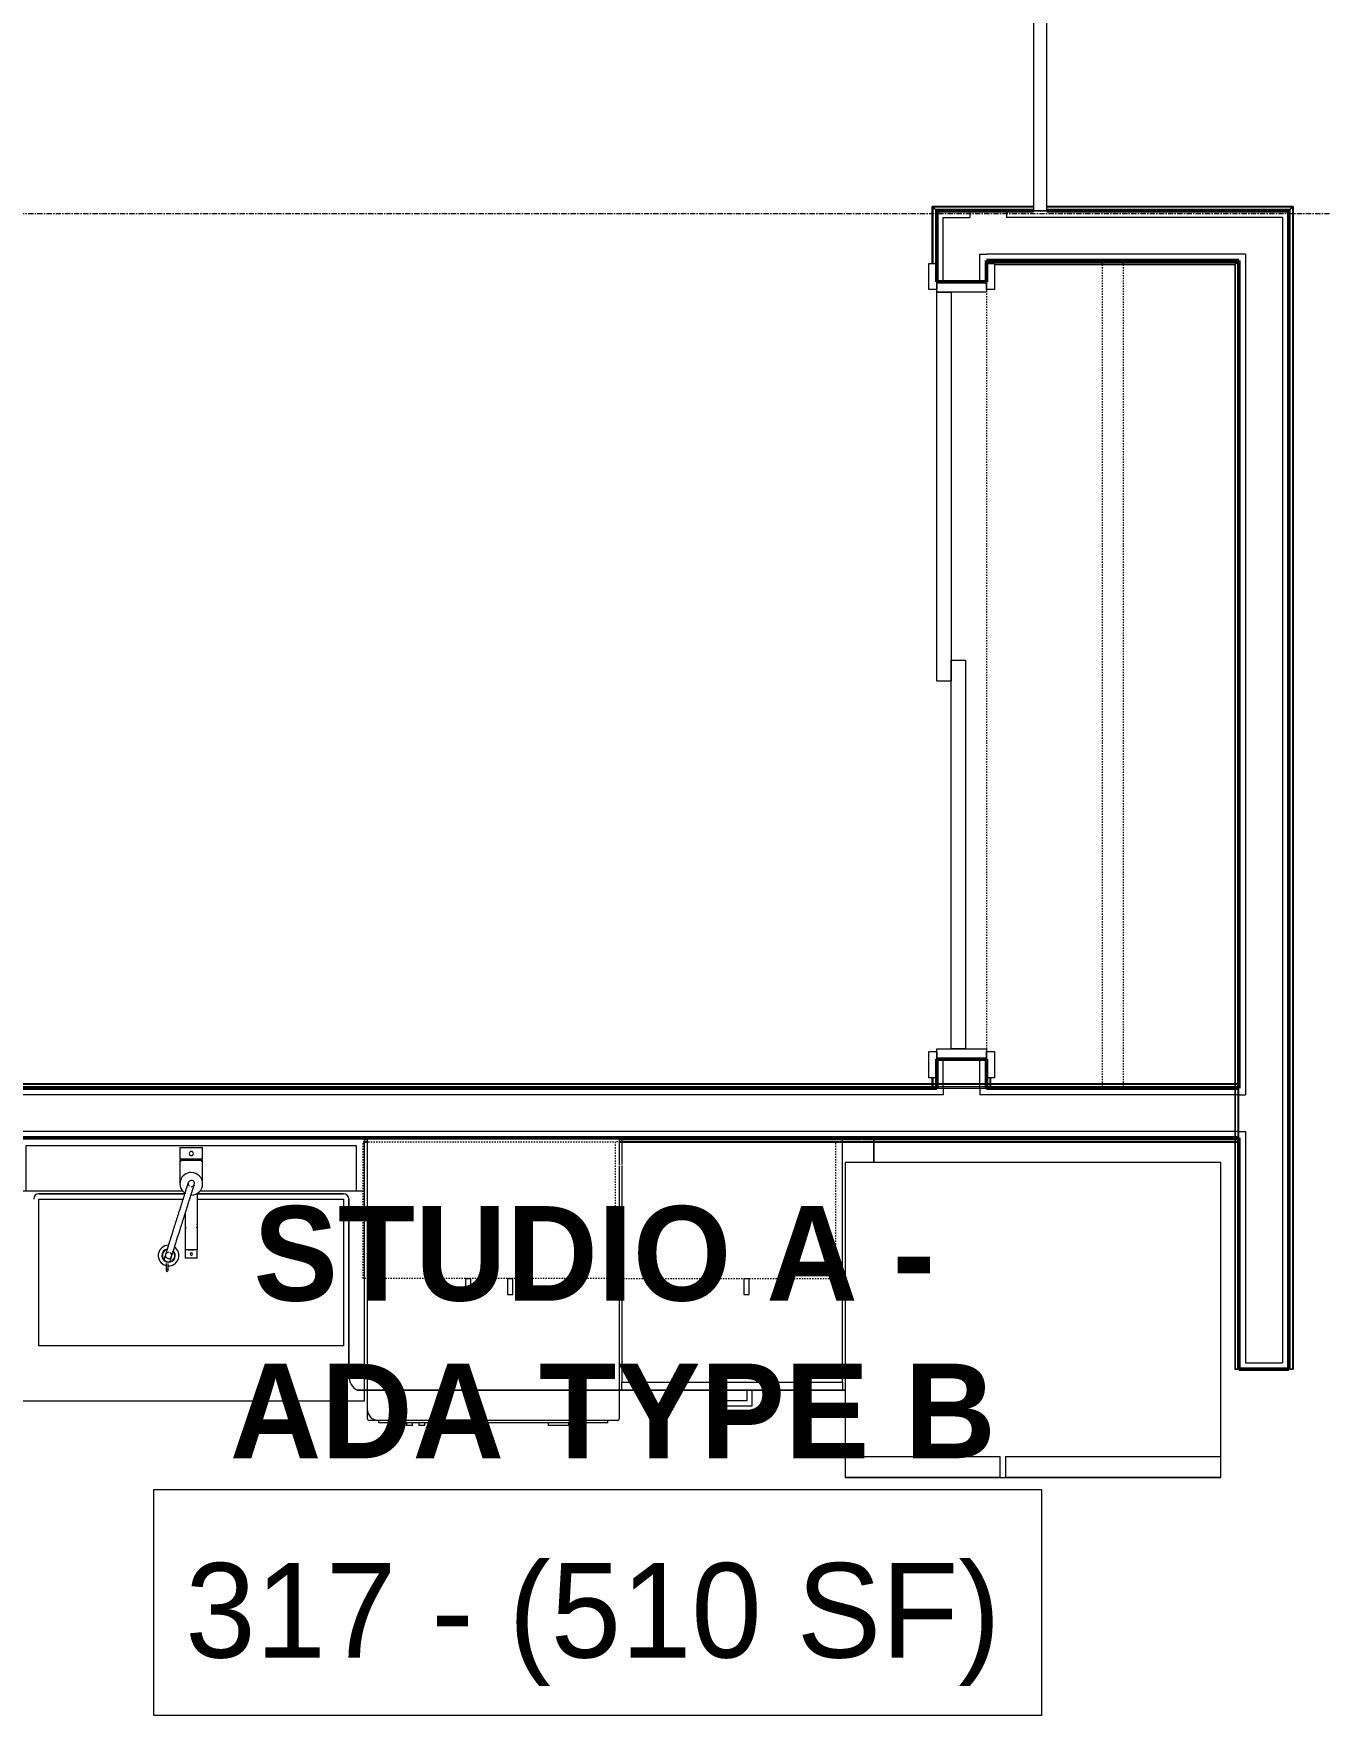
# Model space of a CAD drawing. Header units: inches. Extents: x -4235 to -464, y 9767 to 12347.
# Drawn here: x -3364.2 to -3241.8, y 11392.3 to 11552.3 of the extents above; entities that cross this region are included whole.
import ezdxf

# ---------------------------------------------------------------- set-up
doc = ezdxf.new("R2010")
doc.units = ezdxf.units.IN
doc.header["$MEASUREMENT"] = 0
doc.linetypes.add('Dash', pattern=[0.25, 0.125, -0.125])
doc.linetypes.add('Grid Line 1_2_', pattern=[0.875, 0.5, -0.125, 0.125, -0.125])
for name, color, linetype, lineweight in [('0-1', 170, 'Continuous', 5), ('0-2', 10, 'Continuous', 9), ('A-AREA-IDEN', 2, 'Continuous', 9), ('A-DOOR-1', 7, 'Continuous', 9), ('A-DOOR-2', 130, 'Continuous', 20), ('A-DOOR-3', 250, 'Continuous', 50), ('A-DOOR-FRAM-1', 130, 'Continuous', 20), ('A-WALL-1', 250, 'Continuous', 50), ('A-WALL-2', 50, 'Continuous', 13), ('A-WALL-3', 10, 'Continuous', 9), ('A-WALL-4', 254, 'Continuous', 9), ('A-WALL-5', 7, 'Continuous', 9), ('A-WALL-6', 113, 'Continuous', 9), ('P-SANR-FIXT-1', 7, 'Continuous', 9), ('P-SANR-FIXT-2', 254, 'Continuous', 9), ('Q-CASE-1', 254, 'Continuous', 9), ('Q-CASE-2', 7, 'Continuous', 9), ('Q-CASE-3', 7, 'Dash', 9), ('Q-CASE-4', 10, 'Continuous', 9), ('Q-CASE-HDLN-1', 7, 'Dash', 9), ('Q-SPCQ-1', 7, 'Continuous', 9), ('Q-SPCQ-2', 10, 'Continuous', 9), ('Q-SPCQ-3', 254, 'Continuous', 9), ('S-GRID-1', 1, 'Grid Line 1_2_', 9)]:
    doc.layers.add(name, color=color, linetype=linetype, lineweight=lineweight)
doc.styles.add('Century Gothic', font='ufonts.com_century-gothic.ttf', dxfattribs={"height": 9})
doc.styles.add('Century Gothic_B', font='GOTHICB.TTF', dxfattribs={"height": 9})

# ---------------------------------------------------------------- blocks, each defined once
blk = doc.blocks.new('Basic Wall _ INT - W4BØF - _5_8 GYP - 2X4 WOOD_BATT_ - 5_8 GYP_ - ___-3182357-BACKGROUND - 3RD FLOOR')
at = {"layer": 'A-WALL-3'}
for p, q in [((-3273.45, 11530.72), (-3273.47, 11530.74)), ((-3273.27, 11530.54), (-3273.33, 11530.6)), ((-3273.21, 11530.48), (-3273.27, 11530.53)), ((-3273.12, 11452.3), (-3273.12, 11452.4)), ((-3273.12, 11452.2), (-3273.12, 11452.28)), ((-3273.12, 11452.14), (-3273.12, 11452.19)), ((-3273.47, 11451.99), (-3273.45, 11451.99)), ((-3273.39, 11451.99), (-3273.41, 11451.99)), ((-3273.35, 11451.99), (-3273.39, 11451.99)), ((-3273.33, 11451.99), (-3273.35, 11451.99)), ((-3273.33, 11451.99), (-3273.27, 11451.99)), ((-3273.06, 11451.99), (-3273.33, 11451.99)), ((-3273.27, 11451.99), (-3273.12, 11451.99)), ((-3273.12, 11451.99), (-3273.06, 11451.99))]:
    blk.add_line(p, q, dxfattribs=at)
at = {"layer": 'A-WALL-4'}
for p, q in [((-3273.47, 11530.74), (-3273.47, 11530.48)), ((-3273.47, 11452.98), (-3273.47, 11451.99)), ((-3273.12, 11452.4), (-3273.12, 11452.98)), ((-3273.06, 11452.3), (-3273.06, 11452.4)), ((-3273.06, 11452.2), (-3273.06, 11452.28)), ((-3273.06, 11452.14), (-3273.06, 11452.19)), ((-3273.43, 11451.99), (-3273.47, 11451.99)), ((-3273.41, 11451.99), (-3273.43, 11451.99))]:
    blk.add_line(p, q, dxfattribs=at)
at = {"layer": 'A-WALL-5'}
for p, q in [((-3273.35, 11530.48), (-3273.35, 11530.61)), ((-3273.35, 11451.99), (-3273.35, 11452.98)), ((-3273.06, 11452.4), (-3273.06, 11452.98))]:
    blk.add_line(p, q, dxfattribs=at)
at = {"layer": 'A-WALL-5', "flags": 128}
for points in [[(-3273.43, 11530.7), (-3273.41, 11530.68), (-3273.39, 11530.66), (-3273.37, 11530.64), (-3273.36, 11530.63), (-3273.35, 11530.62), (-3273.35, 11530.61)], [(-3273.35, 11530.61), (-3273.33, 11530.59), (-3273.27, 11530.54), (-3273.21, 11530.48)]]:
    blk.add_lwpolyline(points, dxfattribs=at)
blk = doc.blocks.new('Basic Wall _ INT - W4BØF - _5_8 GYP - 2X4 WOOD_BATT_ - 5_8 GYP_ - ___-3182358-BACKGROUND - 3RD FLOOR')
at = {"layer": 'A-WALL-3'}
for p, q in [((-3278.57, 11535.84), (-3278.64, 11535.9)), ((-3278.43, 11535.7), (-3278.57, 11535.84)), ((-3278.36, 11535.63), (-3278.42, 11535.69)), ((-3278.22, 11535.49), (-3278.25, 11535.51)), ((-3278.22, 11530.48), (-3278.22, 11528.73)), ((-3278.57, 11452.3), (-3278.57, 11452.4)), ((-3278.57, 11452.21), (-3278.57, 11452.28)), ((-3278.57, 11452.14), (-3278.57, 11452.19)), ((-3278.35, 11451.99), (-3278.64, 11451.99)), ((-3278.64, 11451.99), (-3278.57, 11451.99)), ((-3278.57, 11451.99), (-3278.43, 11451.99)), ((-3278.42, 11451.99), (-3278.36, 11451.99)), ((-3278.34, 11451.99), (-3278.35, 11451.99)), ((-3278.29, 11451.99), (-3278.34, 11451.99)), ((-3278.25, 11451.99), (-3278.22, 11451.99))]:
    blk.add_line(p, q, dxfattribs=at)
at = {"layer": 'A-WALL-4'}
for p, q in [((-3278.57, 11530.48), (-3278.57, 11535.84)), ((-3278.22, 11535.49), (-3278.22, 11530.48)), ((-3278.64, 11452.3), (-3278.64, 11452.4)), ((-3278.64, 11452.21), (-3278.64, 11452.28)), ((-3278.64, 11452.14), (-3278.64, 11452.19)), ((-3278.57, 11452.4), (-3278.57, 11452.98)), ((-3278.22, 11452.98), (-3278.22, 11451.99)), ((-3278.26, 11451.99), (-3278.29, 11451.99)), ((-3278.22, 11451.99), (-3278.26, 11451.99))]:
    blk.add_line(p, q, dxfattribs=at)
at = {"layer": 'A-WALL-5'}
for p, q in [((-3278.64, 11530.48), (-3278.64, 11535.9)), ((-3278.35, 11535.61), (-3278.35, 11530.48)), ((-3278.64, 11452.4), (-3278.64, 11452.98)), ((-3278.35, 11452.98), (-3278.35, 11451.99))]:
    blk.add_line(p, q, dxfattribs=at)
at = {"layer": 'A-WALL-5', "flags": 128}
for points in [[(-3278.64, 11535.9), (-3278.52, 11535.78), (-3278.42, 11535.69), (-3278.37, 11535.63), (-3278.35, 11535.61)], [(-3278.35, 11535.61), (-3278.34, 11535.61), (-3278.34, 11535.6), (-3278.32, 11535.59), (-3278.31, 11535.57), (-3278.29, 11535.55), (-3278.26, 11535.53)]]:
    blk.add_lwpolyline(points, dxfattribs=at)
blk = doc.blocks.new('SLIDING - FLUSH - 6-0 x 6-8-3203588-BACKGROUND - 3RD FLOOR')
at = {"layer": 'A-DOOR-1'}
for p, q in [((-38.75, 3.25), (-36.25, 3.25)), ((-38.75, 2.5), (-38.75, 3.25)), ((-36.25, 3.25), (-36.25, 2.5)), ((36.25, 3.25), (38.75, 3.25)), ((36.25, 2.5), (36.25, 3.25)), ((38.75, 3.25), (38.75, 2.5)), ((-36.25, 2.5), (-38.75, 2.5)), ((38.75, 2.5), (36.25, 2.5)), ((-38.75, -2.25), (-36.25, -2.25)), ((-38.75, -3), (-38.75, -2.25)), ((-36.25, -3), (-38.75, -3)), ((-36.25, -2.25), (-36.25, -3)), ((36.25, -2.25), (38.75, -2.25)), ((36.25, -3), (36.25, -2.25)), ((38.75, -3), (36.25, -3)), ((38.75, -2.25), (38.75, -3))]:
    blk.add_line(p, q, dxfattribs=at)
at = {"layer": 'A-DOOR-2'}
for p, q in [((-1, -0.875), (-1, 0.5)), ((-1, 0.5), (36, 0.5)), ((36, 0.5), (36, -0.875)), ((-36, -2.25), (-36, -0.875)), ((-36, -0.875), (1, -0.875)), ((36, -0.875), (-1, -0.875)), ((1, -0.875), (1, -2.25)), ((1, -2.25), (-36, -2.25))]:
    blk.add_line(p, q, dxfattribs=at)
at = {"layer": 'A-DOOR-FRAM-1'}
for p, q in [((-37, -2.25), (-37, 2.5)), ((-37, 2.5), (-36, 2.5)), ((-36, 2.5), (-36, -2.25)), ((36, 2.5), (37, 2.5)), ((36, -2.25), (36, 2.5)), ((37, 2.5), (37, -2.25)), ((-36, -2.25), (-37, -2.25)), ((37, -2.25), (36, -2.25))]:
    blk.add_line(p, q, dxfattribs=at)
blk = doc.blocks.new('Basic Wall _ INT - W4BØF - _5_8 GYP - 2X4 WOOD_BATT_ - 5_8 GYP_ - ___-3182360-BACKGROUND - 3RD FLOOR')
at = {"layer": 'A-WALL-3'}
for p, q in [((-3278.52, 11452.34), (-3278.62, 11452.34)), ((-3278.42, 11452.34), (-3278.5, 11452.34)), ((-3278.37, 11452.34), (-3278.42, 11452.34)), ((-3273.47, 11452.34), (-3278.22, 11452.34)), ((-3273.27, 11452.34), (-3273.32, 11452.34)), ((-3273.18, 11452.34), (-3273.26, 11452.34)), ((-3273.06, 11452.34), (-3273.16, 11452.34)), ((-3249.77, 11452.34), (-3249.86, 11452.34)), ((-3249.67, 11452.34), (-3249.74, 11452.34)), ((-3249.45, 11452.34), (-3249.45, 11452.4)), ((-3249.45, 11452.4), (-3249.45, 11452.11)), ((-3249.45, 11452.19), (-3249.45, 11452.34)), ((-3249.45, 11452.13), (-3249.45, 11452.19)), ((-3249.45, 11452.11), (-3249.45, 11452.1)), ((-3249.45, 11452.1), (-3249.45, 11452.05)), ((-3278.22, 11451.99), (-3273.47, 11451.99)), ((-3249.45, 11451.99), (-3249.45, 11452.01))]:
    blk.add_line(p, q, dxfattribs=at)
at = {"layer": 'A-WALL-4'}
for p, q in [((-3278.64, 11452.34), (-3402.3, 11452.34)), ((-3278.52, 11452.4), (-3278.62, 11452.4)), ((-3278.42, 11452.4), (-3278.5, 11452.4)), ((-3278.37, 11452.4), (-3278.42, 11452.4)), ((-3273.47, 11452.4), (-3278.22, 11452.4)), ((-3273.5, 11452.11), (-3278.19, 11452.11)), ((-3273.27, 11452.4), (-3273.32, 11452.4)), ((-3273.18, 11452.4), (-3273.26, 11452.4)), ((-3273.06, 11452.4), (-3273.16, 11452.4)), ((-3249.86, 11452.34), (-3273.06, 11452.34)), ((-3249.77, 11452.4), (-3249.86, 11452.4)), ((-3249.67, 11452.4), (-3249.74, 11452.4)), ((-3249.45, 11452.05), (-3249.45, 11452.03)), ((-3249.45, 11452.03), (-3249.45, 11451.99)), ((-3402.3, 11451.99), (-3278.22, 11451.99)), ((-3273.47, 11451.99), (-3249.45, 11451.99))]:
    blk.add_line(p, q, dxfattribs=at)
at = {"layer": 'A-WALL-5'}
for p, q in [((-3278.64, 11452.4), (-3402.3, 11452.4)), ((-3278.22, 11452.11), (-3402.3, 11452.11)), ((-3249.45, 11452.11), (-3273.47, 11452.11)), ((-3249.86, 11452.4), (-3273.06, 11452.4))]:
    blk.add_line(p, q, dxfattribs=at)
blk = doc.blocks.new('Basic Wall _ INT - W4BØF - _5_8 GYP - 2X4 WOOD_BATT_ - 5_8 GYP_ - ___-3182359-BACKGROUND - 3RD FLOOR')
at = {"layer": 'A-WALL-3'}
for p, q in [((-3365.67, 11447.24), (-3332.67, 11447.24)), ((-3332.67, 11447.24), (-3332.42, 11447.24)), ((-3308.42, 11447.24), (-3284.2, 11447.24)), ((-3249.45, 11447.21), (-3249.45, 11447.24)), ((-3332.67, 11447.11), (-3332.42, 11447.11)), ((-3332.42, 11446.89), (-3332.67, 11446.89)), ((-3308.42, 11447.11), (-3285.39, 11447.11)), ((-3287.54, 11446.89), (-3308.42, 11446.89)), ((-3284.2, 11446.89), (-3287.48, 11446.89)), ((-3285.27, 11447.11), (-3284.2, 11447.11)), ((-3249.77, 11446.89), (-3249.86, 11446.89)), ((-3249.67, 11446.89), (-3249.74, 11446.89)), ((-3249.61, 11446.89), (-3249.65, 11446.89)), ((-3249.45, 11447.17), (-3249.45, 11447.12)), ((-3249.45, 11447.12), (-3249.45, 11447.11)), ((-3249.45, 11447.12), (-3249.45, 11447.12)), ((-3249.45, 11447.11), (-3249.45, 11447.04)), ((-3249.45, 11447.04), (-3249.45, 11447.1)), ((-3249.45, 11447.04), (-3249.45, 11446.82)), ((-3249.45, 11446.89), (-3249.45, 11447.03)), ((-3249.45, 11446.82), (-3249.45, 11446.89))]:
    blk.add_line(p, q, dxfattribs=at)
at = {"layer": 'A-WALL-4'}
for p, q in [((-3284.2, 11447.24), (-3249.45, 11447.24)), ((-3249.45, 11447.24), (-3249.45, 11447.19)), ((-3332.42, 11446.82), (-3332.67, 11446.82)), ((-3288.13, 11446.82), (-3308.42, 11446.82)), ((-3284.2, 11446.82), (-3288.11, 11446.82)), ((-3249.86, 11446.89), (-3284.2, 11446.89)), ((-3249.77, 11446.82), (-3249.86, 11446.82)), ((-3249.67, 11446.82), (-3249.74, 11446.82)), ((-3249.61, 11446.82), (-3249.65, 11446.82)), ((-3249.45, 11447.19), (-3249.45, 11447.17))]:
    blk.add_line(p, q, dxfattribs=at)
at = {"layer": 'A-WALL-5'}
for p, q in [((-3284.2, 11447.11), (-3249.45, 11447.11)), ((-3249.86, 11446.82), (-3284.2, 11446.82))]:
    blk.add_line(p, q, dxfattribs=at)
blk = doc.blocks.new('Basic Wall _ INT - W4BØF - _5_8 GYP - 2X4 WOOD_BATT_ - 5_8 GYP_ - ___-3182361-BACKGROUND - 3RD FLOOR')
at = {"layer": 'A-WALL-3'}
for p, q in [((-3249.65, 11530.53), (-3249.8, 11530.39)), ((-3249.59, 11530.6), (-3249.65, 11530.54)), ((-3249.45, 11530.74), (-3249.47, 11530.72)), ((-3249.8, 11530.39), (-3249.86, 11530.33)), ((-3249.8, 11452.4), (-3249.8, 11452.28)), ((-3249.8, 11452.28), (-3249.8, 11452.19)), ((-3249.8, 11452.19), (-3249.8, 11452.13)), ((-3249.8, 11451.99), (-3249.8, 11451.37)), ((-3249.8, 11451.36), (-3249.8, 11447.91)), ((-3249.45, 11447.24), (-3249.45, 11451.99)), ((-3249.8, 11447.86), (-3249.8, 11447.24)), ((-3249.8, 11447.09), (-3249.8, 11447.04)), ((-3249.8, 11447.04), (-3249.8, 11446.94)), ((-3249.8, 11446.94), (-3249.8, 11446.82))]:
    blk.add_line(p, q, dxfattribs=at)
at = {"layer": 'A-WALL-4'}
for p, q in [((-3249.45, 11451.99), (-3249.45, 11530.74)), ((-3249.8, 11530.39), (-3249.8, 11452.4)), ((-3249.86, 11452.4), (-3249.86, 11452.28)), ((-3249.86, 11452.28), (-3249.86, 11452.19)), ((-3249.86, 11452.19), (-3249.86, 11452.13)), ((-3249.86, 11451.99), (-3249.86, 11451.37)), ((-3249.86, 11451.36), (-3249.86, 11447.92)), ((-3249.57, 11451.99), (-3249.57, 11451.37)), ((-3249.57, 11451.36), (-3249.57, 11447.88)), ((-3249.86, 11447.91), (-3249.86, 11447.24)), ((-3249.57, 11447.86), (-3249.57, 11447.24)), ((-3249.45, 11425.23), (-3249.45, 11447.24)), ((-3249.86, 11447.09), (-3249.86, 11447.04)), ((-3249.86, 11447.04), (-3249.86, 11446.94)), ((-3249.86, 11446.94), (-3249.86, 11446.82)), ((-3249.8, 11446.82), (-3249.8, 11425.23)), ((-3249.86, 11425.23), (-3249.8, 11425.23)), ((-3249.8, 11425.23), (-3249.65, 11425.23)), ((-3249.65, 11425.23), (-3249.59, 11425.23)), ((-3249.47, 11425.23), (-3249.45, 11425.23))]:
    blk.add_line(p, q, dxfattribs=at)
at = {"layer": 'A-WALL-5'}
for p, q in [((-3249.57, 11530.61), (-3249.57, 11451.99)), ((-3249.86, 11530.33), (-3249.86, 11452.4)), ((-3249.57, 11447.24), (-3249.57, 11425.23)), ((-3249.86, 11446.82), (-3249.86, 11425.23)), ((-3249.57, 11425.23), (-3249.86, 11425.23)), ((-3249.49, 11425.23), (-3249.57, 11425.23)), ((-3249.45, 11425.23), (-3249.49, 11425.23))]:
    blk.add_line(p, q, dxfattribs=at)
at = {"layer": 'A-WALL-5', "flags": 128}
for points in [[(-3249.86, 11530.33), (-3249.74, 11530.45), (-3249.65, 11530.54), (-3249.59, 11530.59), (-3249.57, 11530.61)], [(-3249.57, 11530.61), (-3249.57, 11530.62), (-3249.56, 11530.63), (-3249.55, 11530.64), (-3249.53, 11530.66), (-3249.51, 11530.68), (-3249.49, 11530.7)]]:
    blk.add_lwpolyline(points, dxfattribs=at)
blk = doc.blocks.new('Basic Wall _ INT - W4BØF - _5_8 GYP - 2X4 WOOD_BATT_ - 5_8 GYP_ - ___-3182362-BACKGROUND - 3RD FLOOR')
at = {"layer": 'A-WALL-3'}
for p, q in [((-3244.67, 11535.51), (-3244.7, 11535.49)), ((-3244.5, 11535.69), (-3244.56, 11535.63)), ((-3244.35, 11535.84), (-3244.49, 11535.7)), ((-3244.29, 11535.9), (-3244.35, 11535.84))]:
    blk.add_line(p, q, dxfattribs=at)
at = {"layer": 'A-WALL-4'}
for p, q in [((-3244.7, 11425.23), (-3244.7, 11535.49)), ((-3244.35, 11535.84), (-3244.35, 11425.23)), ((-3244.7, 11425.23), (-3244.67, 11425.23)), ((-3244.56, 11425.23), (-3244.5, 11425.23)), ((-3244.49, 11425.23), (-3244.35, 11425.23)), ((-3244.35, 11425.23), (-3244.29, 11425.23))]:
    blk.add_line(p, q, dxfattribs=at)
at = {"layer": 'A-WALL-5'}
for p, q in [((-3244.57, 11425.23), (-3244.57, 11535.61)), ((-3244.29, 11535.9), (-3244.29, 11425.23)), ((-3244.66, 11425.23), (-3244.7, 11425.23)), ((-3244.57, 11425.23), (-3244.66, 11425.23)), ((-3244.29, 11425.23), (-3244.57, 11425.23))]:
    blk.add_line(p, q, dxfattribs=at)
at = {"layer": 'A-WALL-5', "flags": 128}
for points in [[(-3244.66, 11535.53), (-3244.63, 11535.55), (-3244.61, 11535.57), (-3244.6, 11535.59), (-3244.58, 11535.6), (-3244.58, 11535.61), (-3244.57, 11535.61)], [(-3244.57, 11535.61), (-3244.55, 11535.63), (-3244.5, 11535.69), (-3244.4, 11535.78), (-3244.29, 11535.9)]]:
    blk.add_lwpolyline(points, dxfattribs=at)
blk = doc.blocks.new('Basic Wall _ INT - W4BØF - _5_8 GYP - 2X4 WOOD_BATT_ - 5_8 GYP_ - ___-3182363-BACKGROUND - 3RD FLOOR')
at = {"layer": 'A-WALL-3'}
for p, q in [((-3278.64, 11535.9), (-3278.57, 11535.84)), ((-3278.57, 11535.84), (-3278.43, 11535.7)), ((-3278.42, 11535.69), (-3278.36, 11535.63)), ((-3278.25, 11535.51), (-3278.22, 11535.49)), ((-3268.98, 11535.49), (-3267.77, 11535.49)), ((-3244.7, 11535.49), (-3244.67, 11535.51)), ((-3244.56, 11535.63), (-3244.5, 11535.69)), ((-3244.49, 11535.7), (-3244.35, 11535.84)), ((-3244.35, 11535.84), (-3244.29, 11535.9))]:
    blk.add_line(p, q, dxfattribs=at)
at = {"layer": 'A-WALL-4'}
for p, q in [((-3269, 11535.84), (-3278.57, 11535.84)), ((-3278.22, 11535.49), (-3269, 11535.49)), ((-3244.35, 11535.84), (-3267.75, 11535.84)), ((-3267.75, 11535.49), (-3244.7, 11535.49))]:
    blk.add_line(p, q, dxfattribs=at)
at = {"layer": 'A-WALL-5'}
for p, q in [((-3269, 11535.9), (-3278.64, 11535.9)), ((-3269, 11535.61), (-3278.35, 11535.61)), ((-3244.29, 11535.9), (-3267.75, 11535.9)), ((-3244.57, 11535.61), (-3267.75, 11535.61))]:
    blk.add_line(p, q, dxfattribs=at)
at = {"layer": 'A-WALL-5', "flags": 128}
for points in [[(-3278.35, 11535.61), (-3278.37, 11535.63), (-3278.42, 11535.69), (-3278.52, 11535.78), (-3278.64, 11535.9)], [(-3278.26, 11535.53), (-3278.29, 11535.55), (-3278.31, 11535.57), (-3278.32, 11535.59), (-3278.34, 11535.6), (-3278.34, 11535.61), (-3278.35, 11535.61)], [(-3244.57, 11535.61), (-3244.58, 11535.61), (-3244.58, 11535.6), (-3244.6, 11535.59), (-3244.61, 11535.57), (-3244.63, 11535.55), (-3244.66, 11535.53)], [(-3244.29, 11535.9), (-3244.4, 11535.78), (-3244.5, 11535.69), (-3244.55, 11535.63), (-3244.57, 11535.61)]]:
    blk.add_lwpolyline(points, dxfattribs=at)
blk = doc.blocks.new('Basic Wall _ INT - W4BØF - _5_8 GYP - 2X4 WOOD_BATT_ - 5_8 GYP_ - ___-3182364-BACKGROUND - 3RD FLOOR')
at = {"layer": 'A-WALL-3'}
for p, q in [((-3273.47, 11530.74), (-3273.45, 11530.72)), ((-3273.33, 11530.6), (-3273.27, 11530.54)), ((-3273.27, 11530.53), (-3273.21, 11530.48)), ((-3249.8, 11530.39), (-3249.65, 11530.53)), ((-3249.65, 11530.54), (-3249.59, 11530.6)), ((-3249.47, 11530.72), (-3249.45, 11530.74)), ((-3249.86, 11530.33), (-3249.8, 11530.39))]:
    blk.add_line(p, q, dxfattribs=at)
at = {"layer": 'A-WALL-4'}
for p, q in [((-3273.47, 11530.74), (-3249.45, 11530.74)), ((-3262.05, 11530.39), (-3272.72, 11530.39)), ((-3249.8, 11530.39), (-3262.05, 11530.39))]:
    blk.add_line(p, q, dxfattribs=at)
at = {"layer": 'A-WALL-5'}
for p, q in [((-3273.35, 11530.61), (-3249.57, 11530.61)), ((-3249.86, 11530.33), (-3272.72, 11530.33))]:
    blk.add_line(p, q, dxfattribs=at)
at = {"layer": 'A-WALL-5', "flags": 128}
for points in [[(-3273.35, 11530.61), (-3273.35, 11530.62), (-3273.36, 11530.63), (-3273.37, 11530.64), (-3273.39, 11530.66), (-3273.41, 11530.68), (-3273.43, 11530.7)], [(-3273.21, 11530.48), (-3273.27, 11530.54), (-3273.33, 11530.59), (-3273.35, 11530.61)], [(-3249.57, 11530.61), (-3249.59, 11530.59), (-3249.65, 11530.54), (-3249.74, 11530.45), (-3249.86, 11530.33)], [(-3249.49, 11530.7), (-3249.51, 11530.68), (-3249.53, 11530.66), (-3249.55, 11530.64), (-3249.56, 11530.63), (-3249.57, 11530.62), (-3249.57, 11530.61)]]:
    blk.add_lwpolyline(points, dxfattribs=at)
blk = doc.blocks.new('Refrigerator_-_Side-by-Side_6047 - 36_ X 30_-345559-BACKGROUND - 3RD FLOOR')
at = {"layer": 'Q-SPCQ-1'}
for p, q in [((17.87, 14.42), (-17.88, 14.42)), ((-17.88, 14.42), (-17.88, -15.58)), ((17.87, -15.58), (17.87, 14.42)), ((-17.88, -13.58), (-3.13, -13.58)), ((-17.88, -13.58), (-17.88, -15.58)), ((-3.13, -15.58), (-3.13, -13.58)), ((-2.63, -13.58), (17.87, -13.58)), ((-2.63, -13.58), (-2.63, -15.58)), ((17.87, -15.58), (17.87, -13.58)), ((-17.88, -15.58), (17.87, -15.58)), ((-3.13, -15.58), (-17.88, -15.58)), ((17.87, -15.58), (-2.63, -15.58))]:
    blk.add_line(p, q, dxfattribs=at)
blk = doc.blocks.new('Dishwasher_15404 - 34_ counter-V335-BACKGROUND - 3RD FLOOR')
at = {"layer": 'Q-SPCQ-1'}
for p, q in [((26.68, 0), (24, 0)), ((26.87, -22.93), (26.87, -0.2)), ((27.12, -1.09), (26.87, -1.09)), ((27.12, -1.09), (27.12, -22.91)), ((27.37, -4.82), (27.12, -4.82)), ((27.37, -4.82), (27.37, -5.81)), ((27.37, -5.81), (27.37, -6.79)), ((27.12, -6.79), (27.37, -6.79)), ((27.37, -16.15), (27.12, -16.15)), ((27.12, -16.74), (27.37, -16.74)), ((27.37, -17.33), (27.12, -17.33)), ((27.37, -16.15), (27.37, -16.74)), ((27.37, -17.33), (27.37, -17.92)), ((27.12, -17.92), (27.37, -17.92)), ((27.37, -18.51), (27.12, -18.51)), ((27.12, -19.1), (27.37, -19.1)), ((27.37, -18.51), (27.37, -19.1)), ((27.37, -19.69), (27.12, -19.69)), ((27.12, -20.28), (27.37, -20.28)), ((27.37, -19.69), (27.37, -20.28)), ((24, -24), (25.8, -24)), ((25.8, -24), (26.68, -24)), ((27.12, -22.91), (26.87, -22.91)), ((26.87, -23.8), (26.87, -22.93))]:
    blk.add_line(p, q, dxfattribs=at)
for centre, radius, start, end in [((26.68, -0.2), 0.197, 360, 90), ((26.68, -0.2), 0.197, 15, 90), ((25.8, -22.93), 1.07, 270, 0), ((26.68, -23.8), 0.197, 270, 0)]:
    blk.add_arc(centre, radius, start, end, dxfattribs=at)
at = {"layer": 'Q-SPCQ-2'}
for p, q in [((0.38, 0), (0, 0)), ((0, 0), (0, -24)), ((0, -24), (0.38, -24))]:
    blk.add_line(p, q, dxfattribs=at)
at = {"layer": 'Q-SPCQ-3'}
for p, q in [((2.55, 0), (0.38, 0)), ((24, 0), (2.64, 0)), ((0.38, -24), (5.07, -24)), ((5.1, -24), (24, -24))]:
    blk.add_line(p, q, dxfattribs=at)
blk = doc.blocks.new('BARN - FLUSH - 3-0 x 7-0 BARN DOOR-3238941-BACKGROUND - 3RD FLOOR')
at = {"layer": 'A-DOOR-1'}
for p, q in [((18, 5.57), (-60, 5.57)), ((-60, 4.95), (-60, 5.57)), ((-60, 4.32), (-60, 4.95)), ((-56, 6), (-54.5, 6)), ((-56, 6), (-56, 5.67)), ((-56, 5.67), (-54.5, 5.67)), ((-54.5, 5.67), (-54.5, 6)), ((-23.5, 6), (-22, 6)), ((-23.5, 5.67), (-23.5, 6)), ((-23.5, 5.67), (-22, 5.67)), ((-22, 6), (-22, 5.67)), ((18, 5.57), (18, 4.95)), ((18, 4.95), (18, 4.32)), ((-60, 4.32), (18, 4.32)), ((-52, 4.07), (-26, 4.07))]:
    blk.add_line(p, q, dxfattribs=at)
at = {"layer": 'A-DOOR-3'}
for p, q in [((-57, 5.82), (-56, 5.82)), ((-57, 5.57), (-57, 5.82)), ((-54.5, 5.82), (-23.5, 5.82)), ((-22, 5.82), (-21, 5.82)), ((-21, 5.82), (-21, 5.57)), ((-57, 4.07), (-57, 4.32)), ((-52, 4.07), (-57, 4.07)), ((-52, 4.33), (-52, 4.07)), ((-26, 4.07), (-26, 4.32)), ((-21, 4.07), (-26, 4.07)), ((-21, 4.32), (-21, 4.07))]:
    blk.add_line(p, q, dxfattribs=at)
blk = doc.blocks.new('OD_CW_Closet - OD_CW_Closet-3241815-BACKGROUND - 3RD FLOOR')
at = {"layer": 'Q-CASE-HDLN-1'}
for p, q in [((0.74, -24), (0.74, 0)), ((0.74, 0), (79.49, 0)), ((79.49, 0), (79.49, -24)), ((0.74, -11), (79.49, -11)), ((0.74, -13), (79.49, -13)), ((79.49, -24), (0.74, -24))]:
    blk.add_line(p, q, dxfattribs=at)
blk = doc.blocks.new('Vanity Cabinet-Double Door - 33_-V340-BACKGROUND - 3RD FLOOR')
at = {"layer": 'Q-CASE-1'}
for p, q in [((-15.76, 5.06), (-15.76, 0.38)), ((-15.76, 5.06), (-15.76, 0.38)), ((-15.01, 5.06), (-15.01, 0.75)), ((16.49, 0.75), (16.49, 5.06)), ((-15.01, 0.75), (16.49, 0.75))]:
    blk.add_line(p, q, dxfattribs=at)
at = {"layer": 'Q-CASE-4'}
for p, q in [((-15.76, 0.38), (-15.76, 0)), ((-15.76, 0.38), (-15.76, 0)), ((17.24, 0), (17.24, 0.38)), ((17.24, 0), (17.24, 0.38)), ((-15.76, 0), (17.24, 0)), ((-15.76, 0), (17.24, 0)), ((-15.76, 0), (17.24, 0))]:
    blk.add_line(p, q, dxfattribs=at)
blk = doc.blocks.new('Base Cabinet 3 Drawer 230 - Base Cabinet 3 Drawer 230 21_-V341-BACKGROUND - 3RD FLOOR')
at = {"layer": 'Q-CASE-1'}
for p, q in [((-9.76, 24), (11.24, 24)), ((-9.76, 23.25), (-9.76, 24)), ((11.24, 23.25), (-9.76, 23.25)), ((-9.76, 23.25), (-9.76, 0.38)), ((-0.64, 24), (-1.14, 24)), ((2.11, 24), (2.61, 24)), ((11.24, 24), (11.24, 23.25)), ((11.24, 2.61), (11.24, 23.25)), ((11.24, 0.38), (11.24, 2.52))]:
    blk.add_line(p, q, dxfattribs=at)
at = {"layer": 'Q-CASE-2'}
for p, q in [((2.61, 25.5), (-1.14, 25.5)), ((-1.14, 25.5), (-1.14, 24)), ((-0.64, 24), (-0.64, 25)), ((-0.64, 25), (2.11, 25)), ((2.11, 25), (2.11, 24)), ((2.61, 24), (2.61, 25.5))]:
    blk.add_line(p, q, dxfattribs=at)
at = {"layer": 'Q-CASE-4'}
for p, q in [((-0.64, 24), (-1.14, 24)), ((-0.64, 24), (-1.14, 24)), ((2.11, 24), (2.61, 24)), ((2.11, 24), (2.61, 24)), ((-9.76, 0.31), (-9.76, 0.01)), ((11.24, 0), (11.24, 0.38)), ((-9.76, 0), (11.24, 0))]:
    blk.add_line(p, q, dxfattribs=at)
blk = doc.blocks.new('300 Series Wall Hung Cabinet_302 - 24_ X 24_-2590484-BACKGROUND - 3RD FLOOR')
at = {"layer": 'Q-CASE-2'}
for p, q in [((-1.76, 14.69), (-2.25, 14.69)), ((-2.25, 14.69), (-2.25, 13.19)), ((-1.76, 13.19), (-1.76, 14.69)), ((2.24, 14.69), (1.75, 14.69)), ((1.75, 14.69), (1.75, 13.19)), ((2.24, 13.19), (2.24, 14.69)), ((-1.76, 13.19), (-2.25, 13.19)), ((2.24, 13.19), (1.75, 13.19))]:
    blk.add_line(p, q, dxfattribs=at)
at = {"layer": 'Q-CASE-3'}
for p, q in [((-12, 0.19), (-12, 13.19)), ((-12, 13.19), (12, 13.19)), ((12, 13.19), (12, 0.19)), ((12, 0.19), (-12, 0.19))]:
    blk.add_line(p, q, dxfattribs=at)
blk = doc.blocks.new('kitchen_faucet_14143 - kitchen_faucet_14143-V370-BACKGROUND - 3RD FLOOR')
at = {"layer": 'P-SANR-FIXT-1'}
for p, q in [((-7.58, 2.4), (-8.24, 2.4)), ((-8.24, 2.2), (-7.58, 2.2)), ((-6.99, 1.91), (-7.41, 2.04)), ((-7.23, 2.59), (-6.81, 2.46)), ((-6.3, 0.57), (-7.09, 0.57)), ((-7.09, -0.57), (-7.09, 0.57)), ((-2.83, 0.59), (-6.3, 0.59)), ((-6.3, 0.57), (-6.3, 0.59)), ((-6.3, 0.42), (-6.3, 0.51)), ((-6.3, 0.3), (-6.3, 0.4)), ((-6.3, 0.29), (-6.3, 0.15)), ((-6.3, 0.15), (-6.3, 0.29)), ((-6.3, 0.15), (-6.3, -0.15)), ((-6.3, -0.15), (-6.3, 0.15)), ((-3.97, 0.59), (-4.89, 0.59)), ((-0.9, 0.59), (-0.94, 0.59)), ((2.26, 1.08), (0, 1.08)), ((2.34, 1.02), (2.1, 1.02)), ((2.26, 1.08), (2.26, -1.08)), ((3.44, 1.08), (2.34, 1.08)), ((2.34, -1.08), (2.34, 1.08)), ((3.44, 1.08), (3.44, -1.08)), ((-7.09, -0.57), (-6.3, -0.57)), ((-6.3, -0.15), (-6.3, -0.29)), ((-6.3, -0.29), (-6.3, -0.15)), ((-6.3, -0.4), (-6.3, -0.3)), ((-6.3, -0.5), (-6.3, -0.42)), ((-6.3, -0.59), (-6.3, -0.51)), ((-6.3, -0.59), (-0.9, -0.59)), ((-4.89, -0.59), (-3.97, -0.59)), ((0, -1.08), (2.26, -1.08)), ((2.1, -1.02), (2.34, -1.02)), ((2.34, -1.08), (3.44, -1.08))]:
    blk.add_line(p, q, dxfattribs=at)
at = {"layer": 'P-SANR-FIXT-1', "flags": 128}
for points in [[(-6.52, 2.15), (-6.53, 2.23), (-6.56, 2.3), (-6.61, 2.36), (-6.67, 2.41), (-6.74, 2.44), (-6.82, 2.45), (-6.9, 2.44), (-6.97, 2.41), (-7.03, 2.36), (-7.08, 2.3), (-7.1, 2.23), (-7.11, 2.15)], [(-7.11, 2.15), (-7.1, 2.08), (-7.08, 2), (-7.03, 1.94), (-6.97, 1.9), (-6.9, 1.87), (-6.82, 1.86), (-6.74, 1.87), (-6.67, 1.9), (-6.61, 1.94), (-6.56, 2)], [(-6.91, 1.87), (-6.91, 1.87), (-6.91, 1.87), (-6.9, 1.87), (-6.9, 1.87), (-6.9, 1.87), (-6.89, 1.87), (-6.89, 1.86), (-6.88, 1.86), (-6.88, 1.86), (-6.87, 1.86), (-6.86, 1.86), (-6.71, 1.81), (-6.69, 1.8), (-6.68, 1.8), (-6.51, 1.75), (-6.49, 1.74), (-6.46, 1.73), (-6.43, 1.72), (-6.41, 1.71), (-6.38, 1.7), (-6.35, 1.69), (-6.32, 1.68), (-6.29, 1.67), (-6.26, 1.66), (-6.22, 1.65), (-6.19, 1.64), (-6.16, 1.63), (-6.12, 1.62), (-6.09, 1.61), (-6.05, 1.6), (-6.01, 1.59), (-5.98, 1.58), (-5.94, 1.56), (-5.9, 1.55), (-5.86, 1.54), (-5.82, 1.53), (-5.78, 1.51), (-5.74, 1.5), (-5.69, 1.49), (-5.65, 1.47), (-5.61, 1.46), (-5.56, 1.45), (-5.52, 1.43), (-5.47, 1.42), (-5.42, 1.4), (-5.38, 1.39), (-5.33, 1.37), (-5.28, 1.36), (-5.23, 1.34), (-5.18, 1.33), (-4.48, 1.1), (-4.42, 1.09), (-4.36, 1.07), (-4.31, 1.05), (-4.25, 1.03), (-4.19, 1.01), (-4.13, 0.99), (-4.07, 0.98), (-4.02, 0.96), (-3.96, 0.94), (-3.9, 0.92), (-3.84, 0.9), (-3.78, 0.88), (-3.72, 0.86), (-3.66, 0.85), (-3.6, 0.83), (-3.54, 0.81), (-3.48, 0.79), (-3.42, 0.77), (-3.36, 0.75), (-3.3, 0.73), (-3.24, 0.71), (-3.18, 0.69), (-3.12, 0.68), (-3.06, 0.66), (-3, 0.64), (-2.94, 0.62), (-2.88, 0.6), (-2.83, 0.58), (-2.77, 0.56), (-2.71, 0.55), (-2.65, 0.53), (-2.03, 0.33), (-1.98, 0.32), (-1.93, 0.3), (-1.88, 0.28), (-1.83, 0.27), (-1.78, 0.25), (-1.54, 0.18), (-1.49, 0.16), (-1.45, 0.15), (-1.4, 0.13), (-1.36, 0.12), (-1.31, 0.1), (-1.27, 0.09), (-1.23, 0.08), (-1.18, 0.06), (-1.14, 0.05), (-1.1, 0.04), (-1.06, 0.03), (-1.03, 0.01), (-0.99, 0), (-0.95, -0.01), (-0.91, -0.02), (-0.88, -0.03), (-0.84, -0.04), (-0.81, -0.05), (-0.77, -0.07), (-0.74, -0.08), (-0.71, -0.09), (-0.68, -0.1), (-0.65, -0.11), (-0.62, -0.11), (-0.59, -0.12), (-0.56, -0.13), (-0.53, -0.14), (-0.51, -0.15), (-0.48, -0.16), (-0.45, -0.17), (-0.43, -0.17), (-0.41, -0.18), (-0.38, -0.19), (-0.36, -0.2), (-0.34, -0.2), (-0.32, -0.21), (-0.3, -0.21), (-0.28, -0.22), (-0.26, -0.23), (-0.25, -0.23), (-0.23, -0.24), (-0.21, -0.24), (-0.2, -0.25), (-0.18, -0.25), (-0.17, -0.26), (-0.16, -0.26), (-0.15, -0.26), (-0.14, -0.27), (-0.13, -0.27), (-0.12, -0.27), (-0.11, -0.28), (-0.1, -0.28), (-0.09, -0.28), (-0.09, -0.28), (-0.08, -0.28), (-0.08, -0.29), (-0.07, -0.29), (-0.07, -0.29), (-0.07, -0.29), (-0.07, -0.29), (-0.06, -0.29)], [(-6.73, 2.43), (-6.73, 2.43), (-6.73, 2.43), (-6.73, 2.43), (-6.72, 2.43), (-6.72, 2.43), (-6.72, 2.43), (-6.71, 2.43), (-6.71, 2.43), (-6.7, 2.42), (-6.69, 2.42), (-6.68, 2.42), (-6.53, 2.37), (-6.52, 2.37), (-6.5, 2.36), (-6.48, 2.35), (-6.46, 2.35), (-6.44, 2.34), (-6.42, 2.33), (-6.39, 2.33), (-6.37, 2.32), (-6.34, 2.31), (-6.32, 2.3), (-6.29, 2.3), (-6.27, 2.29), (-6.24, 2.28), (-6.21, 2.27), (-6.18, 2.26), (-6.15, 2.25), (-6.12, 2.24), (-6.09, 2.23), (-6.06, 2.22), (-6.03, 2.21), (-5.99, 2.2), (-5.96, 2.19), (-5.92, 2.18), (-5.89, 2.17), (-5.85, 2.16), (-5.81, 2.14), (-5.78, 2.13), (-5.74, 2.12), (-5.7, 2.11), (-5.66, 2.1), (-5.62, 2.08), (-5.58, 2.07), (-5.53, 2.06), (-5.49, 2.04), (-5.45, 2.03), (-5.4, 2.01), (-5.36, 2), (-5.31, 1.99), (-5.27, 1.97), (-5.22, 1.96), (-5.17, 1.94), (-5.12, 1.93), (-5.07, 1.91), (-5.02, 1.9), (-4.97, 1.88), (-4.92, 1.86), (-4.87, 1.85), (-4.82, 1.83), (-4.77, 1.81), (-4.71, 1.8), (-4.66, 1.78), (-4.61, 1.76), (-4.55, 1.75), (-4.5, 1.73), (-4.44, 1.71), (-4.39, 1.69), (-4.33, 1.68), (-4.27, 1.66), (-4.22, 1.64), (-4.16, 1.62), (-4.1, 1.6), (-4.04, 1.59), (-3.99, 1.57), (-3.93, 1.55), (-3.87, 1.53), (-3.81, 1.51), (-3.75, 1.49), (-3.69, 1.47), (-3.63, 1.46), (-3.57, 1.44), (-3.51, 1.42), (-3.45, 1.4), (-3.39, 1.38), (-3.33, 1.36), (-3.27, 1.34), (-3.21, 1.32), (-3.15, 1.31), (-3.09, 1.29), (-3.03, 1.27), (-2.97, 1.25), (-2.92, 1.23), (-2.86, 1.21), (-2.8, 1.19), (-2.74, 1.17), (-2.68, 1.16), (-2.62, 1.14), (-2.56, 1.12), (-2.51, 1.1), (-1.88, 0.9), (-1.83, 0.89), (-1.78, 0.87), (-1.73, 0.85), (-1.67, 0.84), (-1.62, 0.82), (-1.4, 0.75), (-1.35, 0.74), (-1.3, 0.72), (-1.26, 0.71), (-1.21, 0.69), (-1.17, 0.68), (-1.12, 0.66), (-1.08, 0.65), (-1.04, 0.64), (-1, 0.62), (-0.96, 0.61), (-0.92, 0.6), (-0.88, 0.59), (-0.84, 0.57), (-0.8, 0.56), (-0.76, 0.55), (-0.73, 0.54), (-0.69, 0.53), (-0.66, 0.52), (-0.62, 0.51), (-0.59, 0.5), (-0.56, 0.49), (-0.52, 0.47), (-0.49, 0.47), (-0.46, 0.46), (-0.43, 0.45), (-0.4, 0.44), (-0.38, 0.43), (-0.35, 0.42), (-0.32, 0.41), (-0.3, 0.4), (-0.27, 0.4), (-0.25, 0.39), (-0.22, 0.38), (-0.2, 0.37), (-0.18, 0.37), (-0.16, 0.36), (-0.14, 0.35), (-0.12, 0.35), (-0.1, 0.34), (-0.08, 0.34), (-0.06, 0.33), (-0.05, 0.32), (-0.03, 0.32), (-0.02, 0.32), (0, 0.31), (0.01, 0.31), (0.02, 0.3), (0.03, 0.3), (0.04, 0.3), (0.05, 0.29), (0.06, 0.29), (0.07, 0.29), (0.08, 0.28), (0.09, 0.28), (0.09, 0.28), (0.1, 0.28), (0.1, 0.28), (0.11, 0.28), (0.11, 0.28), (0.11, 0.27), (0.11, 0.27), (0.11, 0.27)], [(-0.27, 0.02), (-0.27, -0.06), (-0.24, -0.13), (-0.2, -0.2), (-0.15, -0.25), (-0.08, -0.28), (0, -0.3), (0.08, -0.3), (0.15, -0.28), (0.21, -0.23), (0.27, -0.18)], [(0.27, -0.18), (0.3, -0.11), (0.32, -0.03), (0.31, 0.04), (0.29, 0.12), (0.25, 0.18), (0.19, 0.23), (0.13, 0.27), (0.05, 0.29), (-0.03, 0.28), (-0.1, 0.26), (-0.17, 0.22), (-0.22, 0.16)]]:
    blk.add_lwpolyline(points, dxfattribs=at)
at = {"layer": 'P-SANR-FIXT-1'}
for centre, radius, start, end in [((-6.83, 2.16), 0.984, 176.3754, 180), ((-6.83, 2.16), 0.984, 180, 325.3711), ((-6.83, 2.16), 0.984, 0, 165), ((-6.83, 2.16), 0.63, 10.3084, 180), ((-6.83, 2.16), 0.63, 180, 315), ((-6.83, 2.16), 0.591, 132.8835, 180), ((-6.83, 2.16), 0.591, 180, 191.3603), ((-6.83, 2.16), 0.591, 191.3603, 312.7731), ((-6.83, 2.16), 0.591, 14.7648, 132.8835), ((-6.69, 0), 0.118, 0, 180), ((-6.69, 0), 0.118, 180, 360), ((0, 0), 1.08, 177.6189, 180), ((0, 0), 1.08, 180, 360), ((0, 0), 1.08, 0, 147.4712), ((2.88, 0), 0.197, 360, 180), ((2.88, 0), 0.197, 180, 360)]:
    blk.add_arc(centre, radius, start, end, dxfattribs=at)
for centre, major_axis, ratio, start_param, end_param in [((-8.24, 2.3), (0, 0.0984), 0.984808, 4.712389, 7.853982), ((-8.24, 2.3), (0, 0.0984), 0.984808, 1.570796, 4.712389), ((-3.97, 0), (0, 0.591), 0.906308, 6.021386, 6.806784), ((-3.97, 0), (0, 0.591), 0.906308, 2.617994, 3.403392)]:
    blk.add_ellipse(centre, major_axis=major_axis, ratio=ratio, start_param=start_param, end_param=end_param, dxfattribs=at)
blk = doc.blocks.new('Stainless Steel Farmhous Kitchen Sink - Stainless Steel Farmhous Kitchen Sink-V354-BACKGROUND - 3RD FLOOR')
at = {"layer": 'P-SANR-FIXT-1'}
for p, q in [((-33, 22.2), (-33, 21.19)), ((0, 22.2), (-33, 22.2)), ((0, 21.19), (0, 22.2)), ((-31, 3), (-31, 16.96)), ((-31, 16.96), (-2, 16.96)), ((-2, 16.96), (-2, 3)), ((-17.09, 3), (-31, 3)), ((-2, 3), (-15.75, 3))]:
    blk.add_line(p, q, dxfattribs=at)
at = {"layer": 'P-SANR-FIXT-2'}
for p, q in [((-33, 21.19), (-33, 2.32)), ((0, 9.81), (0, 21.19)), ((-33, 2.25), (-17.32, 2.25)), ((-15.68, 2.25), (-0.25, 2.25))]:
    blk.add_line(p, q, dxfattribs=at)
blk = doc.blocks.new('300 Series Wall Hung Cabinet_302 - 21_ X 24_-2838280-BACKGROUND - 3RD FLOOR')
at = {"layer": 'Q-CASE-2'}
for p, q in [((-2.25, -13.19), (-1.76, -13.19)), ((-2.25, -13.19), (-2.25, -14.69)), ((-1.76, -14.69), (-1.76, -13.19)), ((1.75, -13.19), (2.24, -13.19)), ((1.75, -13.19), (1.75, -14.69)), ((2.24, -14.69), (2.24, -13.19)), ((-2.25, -14.69), (-1.76, -14.69)), ((1.75, -14.69), (2.24, -14.69))]:
    blk.add_line(p, q, dxfattribs=at)
at = {"layer": 'Q-CASE-3'}
for p, q in [((10.5, -0.19), (-10.5, -0.19)), ((-10.5, -0.19), (-10.5, -13.19)), ((10.5, -13.19), (10.5, -0.19)), ((-10.5, -13.19), (10.5, -13.19))]:
    blk.add_line(p, q, dxfattribs=at)
blk = doc.blocks.new('CTR - 1st Phase - Unit Layouts_rvt-2-BACKGROUND - 3RD FLOOR')
at = {"layer": 'A-WALL-1'}
for p, q in [((-3278.22, 11535.49), (-3278.22, 11528.73)), ((-3277.6, 11535.49), (-3278.22, 11535.49)), ((-3273.47, 11535.49), (-3277.6, 11535.49)), ((-3269, 11535.49), (-3273.47, 11535.49)), ((-3244.7, 11535.49), (-3267.75, 11535.49)), ((-3244.7, 11534.86), (-3244.7, 11535.49)), ((-3244.7, 11530.74), (-3244.7, 11534.86)), ((-3273.47, 11528.73), (-3273.47, 11530.74)), ((-3273.47, 11530.74), (-3249.45, 11530.74)), ((-3249.45, 11530.74), (-3249.45, 11451.99)), ((-3244.7, 11425.23), (-3244.7, 11530.74)), ((-3278.22, 11528.73), (-3273.47, 11528.73)), ((-3278.22, 11454.73), (-3278.22, 11451.99)), ((-3273.47, 11454.73), (-3278.22, 11454.73)), ((-3273.47, 11451.99), (-3273.47, 11454.73)), ((-3278.22, 11451.99), (-3402.3, 11451.99)), ((-3249.45, 11451.99), (-3273.47, 11451.99)), ((-3402.3, 11447.24), (-3249.45, 11447.24)), ((-3249.45, 11447.24), (-3249.45, 11425.23)), ((-3249.45, 11425.23), (-3248.82, 11425.23)), ((-3248.82, 11425.23), (-3245.32, 11425.23)), ((-3245.32, 11425.23), (-3244.7, 11425.23))]:
    blk.add_line(p, q, dxfattribs=at)
at = {"layer": 'A-WALL-2'}
for p, q in [((-3275.07, 11535.49), (-3275.07, 11534.86)), ((-3271.57, 11535.49), (-3271.57, 11534.86)), ((-3277.6, 11528.73), (-3277.6, 11534.86)), ((-3277.6, 11534.86), (-3275.07, 11534.86)), ((-3245.32, 11534.86), (-3271.57, 11534.86)), ((-3245.32, 11534.86), (-3245.32, 11531.36)), ((-3274.1, 11528.73), (-3274.1, 11531.36)), ((-3274.1, 11531.36), (-3273.47, 11531.36)), ((-3248.82, 11531.36), (-3273.47, 11531.36)), ((-3248.82, 11531.36), (-3248.82, 11530.74)), ((-3248.82, 11530.74), (-3248.82, 11451.36)), ((-3245.32, 11531.36), (-3245.32, 11530.74)), ((-3245.32, 11530.74), (-3245.32, 11425.85)), ((-3277.6, 11451.99), (-3277.6, 11454.73)), ((-3274.1, 11451.99), (-3274.1, 11454.73)), ((-3277.6, 11451.36), (-3401.67, 11451.36)), ((-3277.6, 11451.99), (-3277.6, 11451.36)), ((-3274.1, 11451.99), (-3274.1, 11451.36)), ((-3249.45, 11451.36), (-3274.1, 11451.36)), ((-3249.45, 11451.36), (-3248.82, 11451.36)), ((-3249.45, 11447.86), (-3401.67, 11447.86)), ((-3249.45, 11447.86), (-3248.82, 11447.86)), ((-3248.82, 11447.86), (-3248.82, 11425.85)), ((-3248.82, 11425.85), (-3245.32, 11425.85))]:
    blk.add_line(p, q, dxfattribs=at)
at = {"layer": 'A-WALL-3'}
for p, q in [((-3278.22, 11535.49), (-3278.22, 11530.48)), ((-3278.22, 11535.49), (-3273.47, 11535.49)), ((-3269, 11535.49), (-3273.47, 11535.49)), ((-3267.77, 11535.49), (-3268.98, 11535.49)), ((-3244.7, 11535.49), (-3267.75, 11535.49)), ((-3244.7, 11535.49), (-3244.7, 11530.74)), ((-3278.22, 11530.48), (-3278.22, 11528.73)), ((-3273.47, 11530.48), (-3273.47, 11530.74)), ((-3273.47, 11530.74), (-3249.45, 11530.74)), ((-3249.45, 11530.74), (-3249.45, 11452.4)), ((-3244.7, 11425.23), (-3244.7, 11530.74)), ((-3273.47, 11528.73), (-3278.22, 11528.73)), ((-3278.22, 11454.73), (-3273.47, 11454.73)), ((-3278.22, 11452.98), (-3278.22, 11452.4)), ((-3278.22, 11452.4), (-3278.22, 11452.3)), ((-3278.22, 11452.28), (-3278.22, 11452.21)), ((-3278.22, 11452.19), (-3278.22, 11452.14)), ((-3273.47, 11452.4), (-3273.47, 11452.98)), ((-3273.47, 11452.3), (-3273.47, 11452.4)), ((-3273.47, 11452.2), (-3273.47, 11452.28)), ((-3273.47, 11452.14), (-3273.47, 11452.19)), ((-3249.45, 11452.4), (-3249.45, 11452.13)), ((-3278.64, 11451.99), (-3402.3, 11451.99)), ((-3278.37, 11451.99), (-3278.64, 11451.99)), ((-3273.06, 11451.99), (-3273.33, 11451.99)), ((-3249.86, 11451.99), (-3273.06, 11451.99)), ((-3249.77, 11451.99), (-3249.86, 11451.99)), ((-3249.67, 11451.99), (-3249.74, 11451.99)), ((-3332.67, 11447.24), (-3332.42, 11447.24)), ((-3308.42, 11447.24), (-3284.2, 11447.24)), ((-3284.2, 11447.24), (-3249.86, 11447.24)), ((-3249.86, 11447.24), (-3249.77, 11447.24)), ((-3249.74, 11447.24), (-3249.67, 11447.24)), ((-3249.65, 11447.24), (-3249.61, 11447.24)), ((-3249.45, 11447.09), (-3249.45, 11446.82)), ((-3249.45, 11446.82), (-3249.45, 11425.23))]:
    blk.add_line(p, q, dxfattribs=at)
at = {"layer": 'A-WALL-4'}
blk.add_line((-3244.7, 11425.23), (-3249.45, 11425.23), dxfattribs=at)
at = {"layer": 'A-WALL-6'}
for p, q in [((-3284.2, 11447.24), (-3401.67, 11447.24)), ((-3401.67, 11447.24), (-3284.2, 11447.24)), ((-3284.2, 11446.86), (-3284.2, 11447.24)), ((-3284.2, 11447.24), (-3284.2, 11446.86)), ((-3284.2, 11444.93), (-3284.2, 11446.86)), ((-3284.2, 11446.86), (-3284.2, 11444.93)), ((-3363.67, 11441.93), (-3349.77, 11441.93)), ((-3349.77, 11441.93), (-3363.67, 11441.93)), ((-3348.59, 11441.93), (-3334.67, 11441.93)), ((-3334.67, 11441.93), (-3348.59, 11441.93)), ((-3334.17, 11441.43), (-3334.17, 11424.58)), ((-3334.17, 11424.58), (-3334.17, 11441.43)), ((-3333.35, 11423.24), (-3286.92, 11423.24)), ((-3286.92, 11423.24), (-3333.35, 11423.24))]:
    blk.add_line(p, q, dxfattribs=at)
for centre, radius, start, end in [((-3363.67, 11441.43), 0.5, 90, 180), ((-3363.67, 11441.43), 0.5, 90, 180), ((-3334.67, 11441.43), 0.5, 0, 90), ((-3334.67, 11441.43), 0.5, 0, 90), ((-3332.67, 11424.58), 1.5, 180, 243.3485), ((-3332.67, 11424.58), 1.5, 180, 243.3485)]:
    blk.add_arc(centre, radius, start, end, dxfattribs=at)
at = {"layer": '0-2'}
for name, p, rotation in [('BARN - FLUSH - 3-0 x 7-0 BARN DOOR-3238941-BACKGROUND - 3RD FLOOR', (-3273.32, 11553.49), 270.0000000000294), ('SLIDING - FLUSH - 6-0 x 6-8-3203588-BACKGROUND - 3RD FLOOR', (-3275.97, 11491.73), 270.0000000000066), ('OD_CW_Closet - OD_CW_Closet-3241815-BACKGROUND - 3RD FLOOR', (-3273.45, 11451.25), 90.00000000004762), ('Vanity Cabinet-Double Door - 33_-V340-BACKGROUND - 3RD FLOOR', (-3348.44, 11447.24), 180), ('Dishwasher_15404 - 34_ counter-V335-BACKGROUND - 3RD FLOOR', (-3308.42, 11447.24), 269.9999999999326), ('Base Cabinet 3 Drawer 230 - Base Cabinet 3 Drawer 230 21_-V341-BACKGROUND - 3RD FLOOR', (-3296.94, 11447.24), 180), ('kitchen_faucet_14143 - kitchen_faucet_14143-V370-BACKGROUND - 3RD FLOOR', (-3349.17, 11442.88), 90.00000000001656), ('300 Series Wall Hung Cabinet_302 - 24_ X 24_-2590484-BACKGROUND - 3RD FLOOR', (-3320.82, 11447.05), 180), ('Stainless Steel Farmhous Kitchen Sink - Stainless Steel Farmhous Kitchen Sink-V354-BACKGROUND - 3RD FLOOR', (-3365.67, 11444.43), 180)]:
    blk.add_blockref(name, p, dxfattribs=dict(at, rotation=rotation))
for name, p in [('Basic Wall _ INT - W4BØF - _5_8 GYP - 2X4 WOOD_BATT_ - 5_8 GYP_ - ___-3182358-BACKGROUND - 3RD FLOOR', (0, 0)), ('Basic Wall _ INT - W4BØF - _5_8 GYP - 2X4 WOOD_BATT_ - 5_8 GYP_ - ___-3182363-BACKGROUND - 3RD FLOOR', (0, 0)), ('Basic Wall _ INT - W4BØF - _5_8 GYP - 2X4 WOOD_BATT_ - 5_8 GYP_ - ___-3182362-BACKGROUND - 3RD FLOOR', (0, 0)), ('Basic Wall _ INT - W4BØF - _5_8 GYP - 2X4 WOOD_BATT_ - 5_8 GYP_ - ___-3182357-BACKGROUND - 3RD FLOOR', (0, 0)), ('Basic Wall _ INT - W4BØF - _5_8 GYP - 2X4 WOOD_BATT_ - 5_8 GYP_ - ___-3182364-BACKGROUND - 3RD FLOOR', (0, 0)), ('Basic Wall _ INT - W4BØF - _5_8 GYP - 2X4 WOOD_BATT_ - 5_8 GYP_ - ___-3182361-BACKGROUND - 3RD FLOOR', (0, 0)), ('Basic Wall _ INT - W4BØF - _5_8 GYP - 2X4 WOOD_BATT_ - 5_8 GYP_ - ___-3182360-BACKGROUND - 3RD FLOOR', (0, 0)), ('Basic Wall _ INT - W4BØF - _5_8 GYP - 2X4 WOOD_BATT_ - 5_8 GYP_ - ___-3182359-BACKGROUND - 3RD FLOOR', (0, 0)), ('300 Series Wall Hung Cabinet_302 - 21_ X 24_-2838280-BACKGROUND - 3RD FLOOR', (-3298.32, 11447.05)), ('Refrigerator_-_Side-by-Side_6047 - 36_ X 30_-345559-BACKGROUND - 3RD FLOOR', (-3269.05, 11430.5))]:
    blk.add_blockref(name, p, dxfattribs=at)

msp = doc.modelspace()

# ---------------------------------------------------------------- linework, layer by layer
at = {"layer": 'A-AREA-IDEN', "flags": 128}
msp.add_lwpolyline([(-3352.74, 11413.79), (-3268.24, 11413.79), (-3268.24, 11392.29), (-3352.74, 11392.29)], close=True, dxfattribs=at)
at = {"layer": 'S-GRID-1'}
msp.add_line((-464.45, 11535.19), (-4185.7, 11535.19), dxfattribs=at)

# ---------------------------------------------------------------- block references
at = {"layer": '0-1'}
msp.add_blockref('CTR - 1st Phase - Unit Layouts_rvt-2-BACKGROUND - 3RD FLOOR', (0, 0), dxfattribs=at)

# ---------------------------------------------------------------- texts
at = {"layer": 'A-AREA-IDEN', "char_height": 9, "attachment_point": 1}
for s, insert, width, style in [('STUDIO A -', (-3343.24, 11440.76), 79.083, 'Century Gothic_B'), ('ADA TYPE B', (-3345.49, 11425.76), 84.537, 'Century Gothic_B'), ('317 - (510 SF)', (-3349.74, 11406.79), 94.839, 'Century Gothic')]:
    msp.add_mtext(s, dxfattribs=dict(at, insert=insert, width=width, style=style))

doc.saveas('drawing.dxf')
